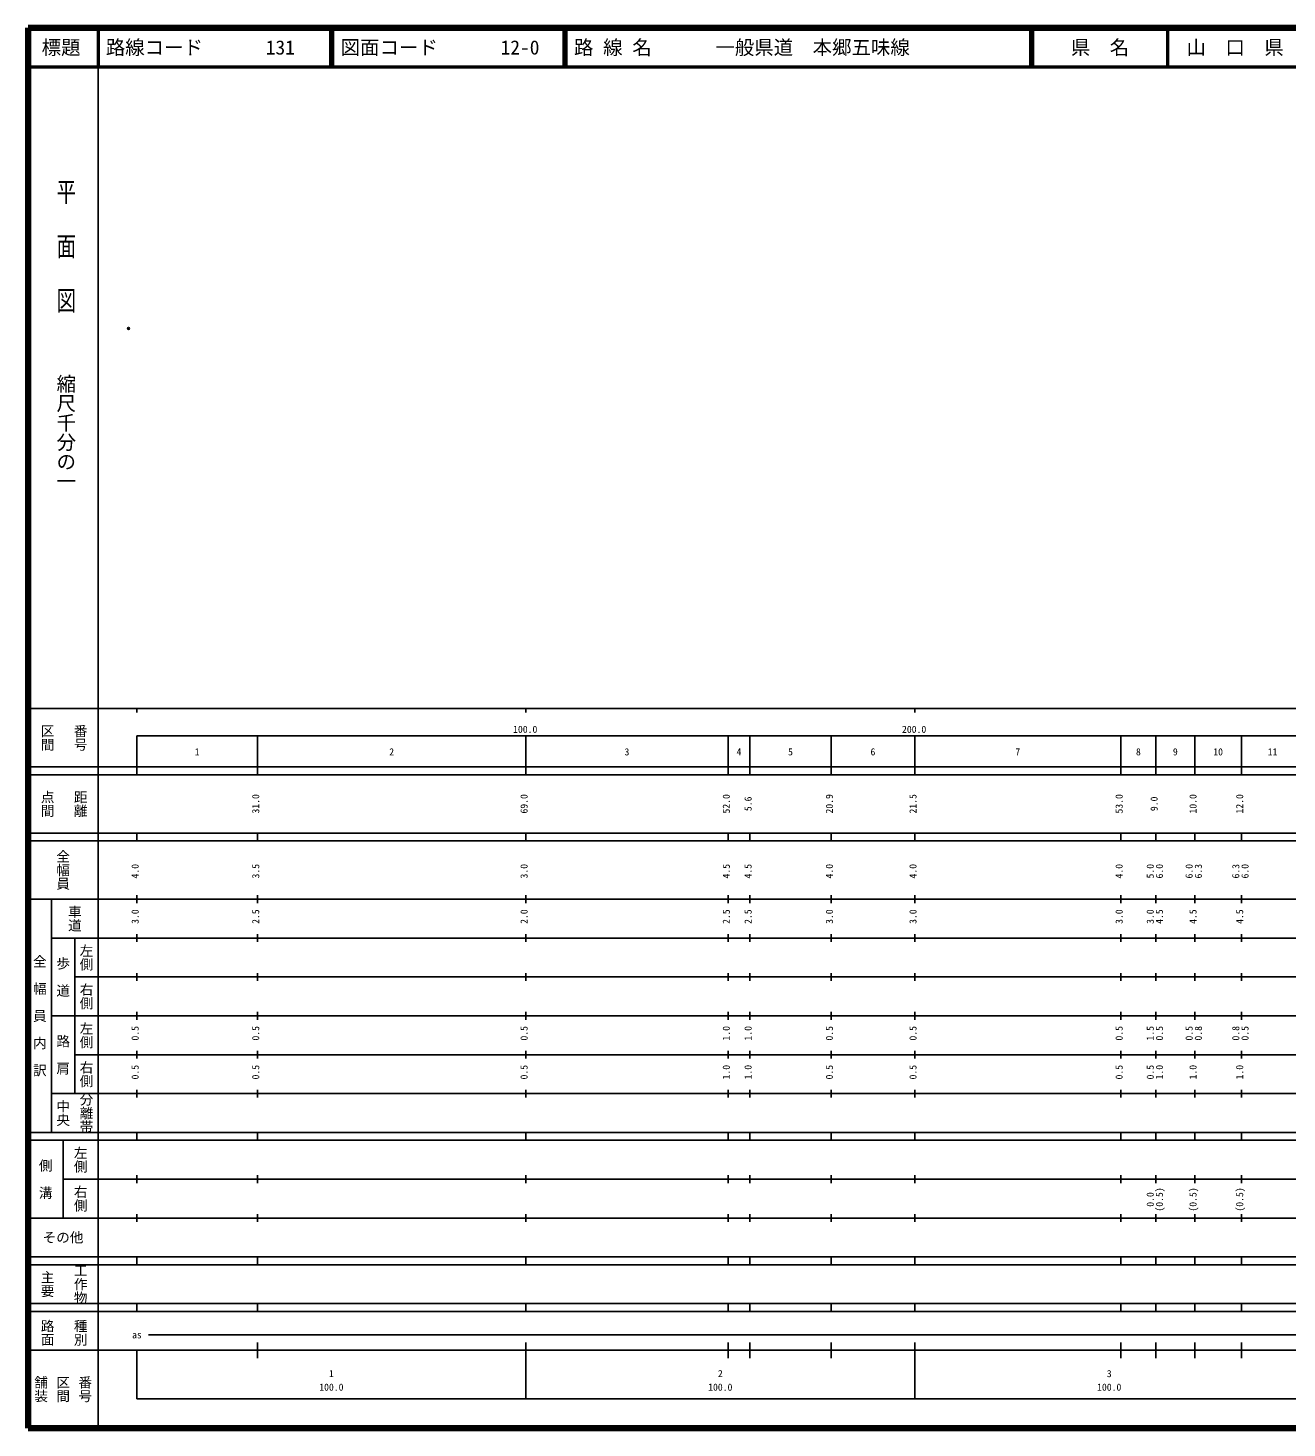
# Model space of a CAD drawing. Units: millimetres on the paper. Extents: x 40 to 680, y 20 to 380.
# Drawn here: x 40 to 363.7, y 20 to 380 of the extents above; entities that cross this region are included whole.
import ezdxf
from ezdxf.enums import TextEntityAlignment as Align

# ---------------------------------------------------------------- set-up
doc = ezdxf.new("R2010")
doc.units = ezdxf.units.MM
doc.header["$PDMODE"] = 32
doc.header["$PDSIZE"] = 0.5
doc.layers.add('M-OTRS', color=6, linetype='Continuous')
doc.layers.add('M-TTL-TXT', color=7, linetype='Continuous')
for name, color, linetype, lineweight in [('M-TTL', 2, 'Continuous', 140), ('M-TTL-BAND', 7, 'Continuous', 25), ('M-TTL-LINE', 7, 'Continuous', 50)]:
    doc.layers.add(name, color=color, linetype=linetype, lineweight=lineweight)
doc.styles.add('@ＭＳ ゴシック', font='')
doc.styles.add('ＭＳ ゴシック', font='')
doc.styles.get('@ＭＳ ゴシック').set_extended_font_data('@MS Gothic')
doc.styles.get('ＭＳ ゴシック').set_extended_font_data('MS Gothic')

msp = doc.modelspace()

# ---------------------------------------------------------------- linework, layer by layer
at = {"layer": 'M-OTRS'}
msp.add_point((65.852, 302.748), dxfattribs=at)
at = {"layer": 'M-TTL'}
for p, q in [((40, 380), (40, 20)), ((680, 380), (40, 380)), ((40, 20), (680, 20))]:
    msp.add_line(p, q, dxfattribs=at)
at = {"layer": 'M-TTL-BAND'}
for p, q in [((58, 370), (58, 20)), ((40, 205), (579, 205)), ((68, 205), (68, 204)), ((168, 205), (168, 204)), ((268, 205), (268, 204)), ((68, 198), (579, 198)), ((68, 198), (68, 188)), ((99, 188), (99, 198)), ((168, 188), (168, 198)), ((220, 188), (220, 198)), ((225.6, 188), (225.6, 198)), ((246.5, 188), (246.5, 198)), ((268, 188), (268, 198)), ((321, 188), (321, 198)), ((330, 188), (330, 198)), ((340, 188), (340, 198)), ((352, 188), (352, 198)), ((40, 190), (579, 190)), ((40, 188), (579, 188)), ((40, 173), (579, 173)), ((68, 171), (68, 173)), ((99, 171), (99, 173)), ((168, 171), (168, 173)), ((220, 171), (220, 173)), ((225.6, 171), (225.6, 173)), ((246.5, 171), (246.5, 173)), ((268, 171), (268, 173)), ((321, 171), (321, 173)), ((330, 171), (330, 173)), ((340, 171), (340, 173)), ((352, 171), (352, 173)), ((40, 171), (579, 171)), ((40, 156), (579, 156)), ((46, 96), (46, 156)), ((68, 155), (68, 157)), ((99, 155), (99, 157)), ((168, 155), (168, 157)), ((220, 155), (220, 157)), ((225.6, 155), (225.6, 157)), ((246.5, 155), (246.5, 157)), ((268, 155), (268, 157)), ((321, 155), (321, 157)), ((330, 155), (330, 157)), ((340, 155), (340, 157)), ((352, 155), (352, 157)), ((46, 146), (579, 146)), ((52, 146), (52, 106)), ((68, 145), (68, 147)), ((99, 145), (99, 147)), ((168, 145), (168, 147)), ((220, 145), (220, 147)), ((225.6, 145), (225.6, 147)), ((246.5, 145), (246.5, 147)), ((268, 145), (268, 147)), ((321, 145), (321, 147)), ((330, 145), (330, 147)), ((340, 145), (340, 147)), ((352, 145), (352, 147)), ((68, 135), (68, 137)), ((99, 135), (99, 137)), ((168, 135), (168, 137)), ((220, 135), (220, 137)), ((225.6, 135), (225.6, 137)), ((246.5, 135), (246.5, 137)), ((268, 135), (268, 137)), ((321, 135), (321, 137)), ((330, 135), (330, 137)), ((340, 135), (340, 137)), ((352, 135), (352, 137)), ((52, 136), (579, 136)), ((46, 126), (579, 126)), ((68, 125), (68, 127)), ((99, 125), (99, 127)), ((168, 125), (168, 127)), ((220, 125), (220, 127)), ((225.6, 125), (225.6, 127)), ((246.5, 125), (246.5, 127)), ((268, 125), (268, 127)), ((321, 125), (321, 127)), ((330, 125), (330, 127)), ((340, 125), (340, 127)), ((352, 125), (352, 127)), ((52, 116), (579, 116)), ((68, 115), (68, 117)), ((99, 115), (99, 117)), ((168, 115), (168, 117)), ((220, 115), (220, 117)), ((225.6, 115), (225.6, 117)), ((246.5, 115), (246.5, 117)), ((268, 115), (268, 117)), ((321, 115), (321, 117)), ((330, 115), (330, 117)), ((340, 115), (340, 117)), ((352, 115), (352, 117)), ((46, 106), (579, 106)), ((68, 105), (68, 107)), ((99, 105), (99, 107)), ((168, 105), (168, 107)), ((220, 105), (220, 107)), ((225.6, 105), (225.6, 107)), ((246.5, 105), (246.5, 107)), ((268, 105), (268, 107)), ((321, 105), (321, 107)), ((330, 105), (330, 107)), ((340, 105), (340, 107)), ((352, 105), (352, 107)), ((40, 96), (579, 96)), ((40, 94), (579, 94)), ((49, 94), (49, 74)), ((68, 94), (68, 96)), ((99, 94), (99, 96)), ((168, 94), (168, 96)), ((220, 94), (220, 96)), ((225.6, 94), (225.6, 96)), ((246.5, 94), (246.5, 96)), ((268, 94), (268, 96)), ((321, 94), (321, 96)), ((330, 94), (330, 96)), ((340, 94), (340, 96)), ((352, 94), (352, 96)), ((49, 84), (579, 84)), ((68, 83), (68, 85)), ((99, 83), (99, 85)), ((168, 83), (168, 85)), ((220, 83), (220, 85)), ((225.6, 83), (225.6, 85)), ((246.5, 83), (246.5, 85)), ((268, 83), (268, 85)), ((321, 83), (321, 85)), ((330, 83), (330, 85)), ((340, 83), (340, 85)), ((352, 83), (352, 85)), ((40, 74), (579, 74)), ((68, 73), (68, 75)), ((99, 73), (99, 75)), ((168, 73), (168, 75)), ((220, 73), (220, 75)), ((225.6, 73), (225.6, 75)), ((246.5, 73), (246.5, 75)), ((268, 73), (268, 75)), ((321, 73), (321, 75)), ((330, 73), (330, 75)), ((340, 73), (340, 75)), ((352, 73), (352, 75)), ((40, 64), (579, 64)), ((40, 62), (579, 62)), ((68, 62), (68, 64)), ((99, 62), (99, 64)), ((168, 62), (168, 64)), ((220, 62), (220, 64)), ((225.6, 62), (225.6, 64)), ((246.5, 62), (246.5, 64)), ((268, 62), (268, 64)), ((321, 62), (321, 64)), ((330, 62), (330, 64)), ((340, 62), (340, 64)), ((352, 62), (352, 64)), ((40, 52), (579, 52)), ((68, 50), (68, 52)), ((99, 50), (99, 52)), ((168, 50), (168, 52)), ((220, 50), (220, 52)), ((225.6, 50), (225.6, 52)), ((246.5, 50), (246.5, 52)), ((268, 50), (268, 52)), ((321, 50), (321, 52)), ((330, 50), (330, 52)), ((340, 50), (340, 52)), ((352, 50), (352, 52)), ((40, 50), (579, 50)), ((71, 44), (565, 44)), ((40, 40), (579, 40)), ((68, 40), (68, 27.5)), ((99, 38), (99, 42)), ((168, 27.5), (168, 42)), ((220, 38), (220, 42)), ((225.6, 38), (225.6, 42)), ((246.5, 38), (246.5, 42)), ((268, 27.5), (268, 42)), ((321, 38), (321, 42)), ((330, 38), (330, 42)), ((340, 38), (340, 42)), ((352, 38), (352, 42)), ((68, 27.5), (579, 27.5))]:
    msp.add_line(p, q, dxfattribs=at)
at = {"layer": 'M-TTL-LINE'}
for p, q in [((58, 380), (58, 370)), ((117.75, 380), (117.75, 370)), ((118.25, 380), (118.25, 370)), ((177.75, 380), (177.75, 370)), ((178.25, 380), (178.25, 370)), ((297.75, 380), (297.75, 370)), ((298.25, 380), (298.25, 370)), ((333, 380), (333, 370)), ((40, 370), (680, 370))]:
    msp.add_line(p, q, dxfattribs=at)

# ---------------------------------------------------------------- texts
at = {"layer": 'M-TTL-BAND', "style": '@ＭＳ ゴシック', "width": 1.4}
msp.add_text('平  面  図', height=3.666, rotation=270, dxfattribs=at).set_placement((49.777, 306.475), align=Align.MIDDLE_RIGHT)
at = {"layer": 'M-TTL-BAND', "style": '@ＭＳ ゴシック'}
msp.add_text('縮尺千分の一', height=3.666, rotation=270, dxfattribs=at).set_placement((49.777, 261.03), align=Align.MIDDLE_RIGHT)
for s, p in [('区間', (45, 197.5)), ('番号', (53.5, 197.5)), ('点間', (45, 180.5)), ('距離', (53.5, 180.5)), ('全幅員', (49, 163.5)), ('車道', (52, 151)), ('左側', (55, 141)), ('全\u3000幅\u3000員\u3000内\u3000訳', (43, 126)), ('歩\u3000道', (49, 136)), ('右側', (55, 131)), ('左側', (55, 121)), ('路\u3000肩', (49, 116)), ('右側', (55, 111)), ('分離帯', (55, 101)), ('中央', (49, 101)), ('左側', (53.5, 89)), ('側\u3000溝', (44.5, 84)), ('右側', (53.5, 79)), ('工作物', (53.5, 57)), ('主要', (45, 57)), ('路面', (45, 44.5)), ('種別', (53.5, 44.5)), ('舗装', (43.333, 30)), ('区間', (49, 30)), ('番号', (54.667, 30))]:
    msp.add_text(s, height=2.566, rotation=270, dxfattribs=at).set_placement(p, align=Align.MIDDLE_CENTER)
at = {"layer": 'M-TTL-BAND', "style": 'ＭＳ ゴシック'}
for s, p in [('100.0', (167.844, 198.195)), ('200.0', (267.844, 198.195)), ('1', (83.5, 192.405)), ('2', (133.5, 192.405)), ('3', (194, 192.405)), ('4', (222.8, 192.405)), ('5', (236.05, 192.405)), ('6', (257.25, 192.405)), ('7', (294.5, 192.405)), ('8', (325.5, 192.405)), ('9', (335, 192.405)), ('10', (346, 192.405)), ('11', (360, 192.405)), ('as', (68, 42.5)), ('1', (118, 32.523)), ('2', (218, 32.523)), ('3', (318, 32.523)), ('100.0', (118, 29.033)), ('100.0', (218, 29.033)), ('100.0', (318, 29.033))]:
    msp.add_text(s, height=1.833, dxfattribs=at).set_placement(p, align=Align.BOTTOM_CENTER)
for s, p in [('31.0', (100, 180.5)), ('69.0', (169, 180.5)), ('52.0', (221, 180.5)), ('5.6', (226.6, 180.5)), ('20.9', (247.5, 180.5)), ('21.5', (269, 180.5)), ('53.0', (322, 180.5)), ('9.0', (331, 180.5)), ('10.0', (341, 180.5)), ('12.0', (353, 180.5)), ('4.0', (69, 163.174)), ('3.5', (100, 163.174)), ('3.0', (169, 163.174)), ('4.5', (221, 163.174)), ('4.5', (226.6, 163.174)), ('4.0', (247.5, 163.174)), ('4.0', (269, 163.174)), ('4.0', (322, 163.174)), ('5.0', (330, 163.174)), ('6.0', (332.37, 163.174)), ('6.0', (340, 163.174)), ('6.3', (342.37, 163.174)), ('6.3', (352, 163.174)), ('6.0', (354.37, 163.174)), ('3.0', (69, 151.5)), ('2.5', (100, 151.5)), ('2.0', (169, 151.5)), ('2.5', (221, 151.5)), ('2.5', (226.6, 151.5)), ('3.0', (247.5, 151.5)), ('3.0', (269, 151.5)), ('3.0', (322, 151.5)), ('3.0', (330, 151.5)), ('4.5', (332.37, 151.5)), ('4.5', (341, 151.5)), ('4.5', (353, 151.5)), ('0.5', (69, 121.5)), ('0.5', (100, 121.5)), ('0.5', (169, 121.5)), ('1.0', (221, 121.5)), ('1.0', (226.6, 121.5)), ('0.5', (247.5, 121.5)), ('0.5', (269, 121.5)), ('0.5', (322, 121.5)), ('1.5', (330, 121.5)), ('0.5', (332.37, 121.5)), ('0.5', (340, 121.5)), ('0.8', (342.37, 121.5)), ('0.8', (352, 121.5)), ('0.5', (354.37, 121.5)), ('0.5', (69, 111.5)), ('0.5', (100, 111.5)), ('0.5', (169, 111.5)), ('1.0', (221, 111.5)), ('1.0', (226.6, 111.5)), ('0.5', (247.5, 111.5)), ('0.5', (269, 111.5)), ('0.5', (322, 111.5)), ('0.5', (330, 111.5)), ('1.0', (332.37, 111.5)), ('1.0', (341, 111.5)), ('1.0', (353, 111.5)), ('0.0', (330, 78.764)), ('(0.5)', (332.37, 78.764)), ('(0.5)', (341, 78.764)), ('(0.5)', (353, 78.764))]:
    msp.add_text(s, height=1.833, rotation=90, dxfattribs=at).set_placement(p, align=Align.BOTTOM_CENTER)
msp.add_text('その他', height=2.566, dxfattribs=at).set_placement((49, 69), align=Align.MIDDLE_CENTER)
at = {"layer": 'M-TTL-TXT', "style": 'ＭＳ ゴシック'}
for s, p in [('標題', (48.5, 375)), ('県\u3000名', (315.625, 375)), ('山\u3000口\u3000県', (350.375, 375))]:
    msp.add_text(s, height=3.666, dxfattribs=at).set_placement(p, align=Align.MIDDLE_CENTER)
for s, p in [('路線コード', (60, 375)), ('131', (101.142, 375)), ('図面コード', (120.38, 375)), ('12-0', (161.521, 375)), ('路 線 名', (180.38, 375)), ('一般県道\u3000本郷五味線', (216.734, 375))]:
    msp.add_text(s, height=3.666, dxfattribs=at).set_placement(p, align=Align.MIDDLE_LEFT)

doc.saveas('drawing.dxf')
